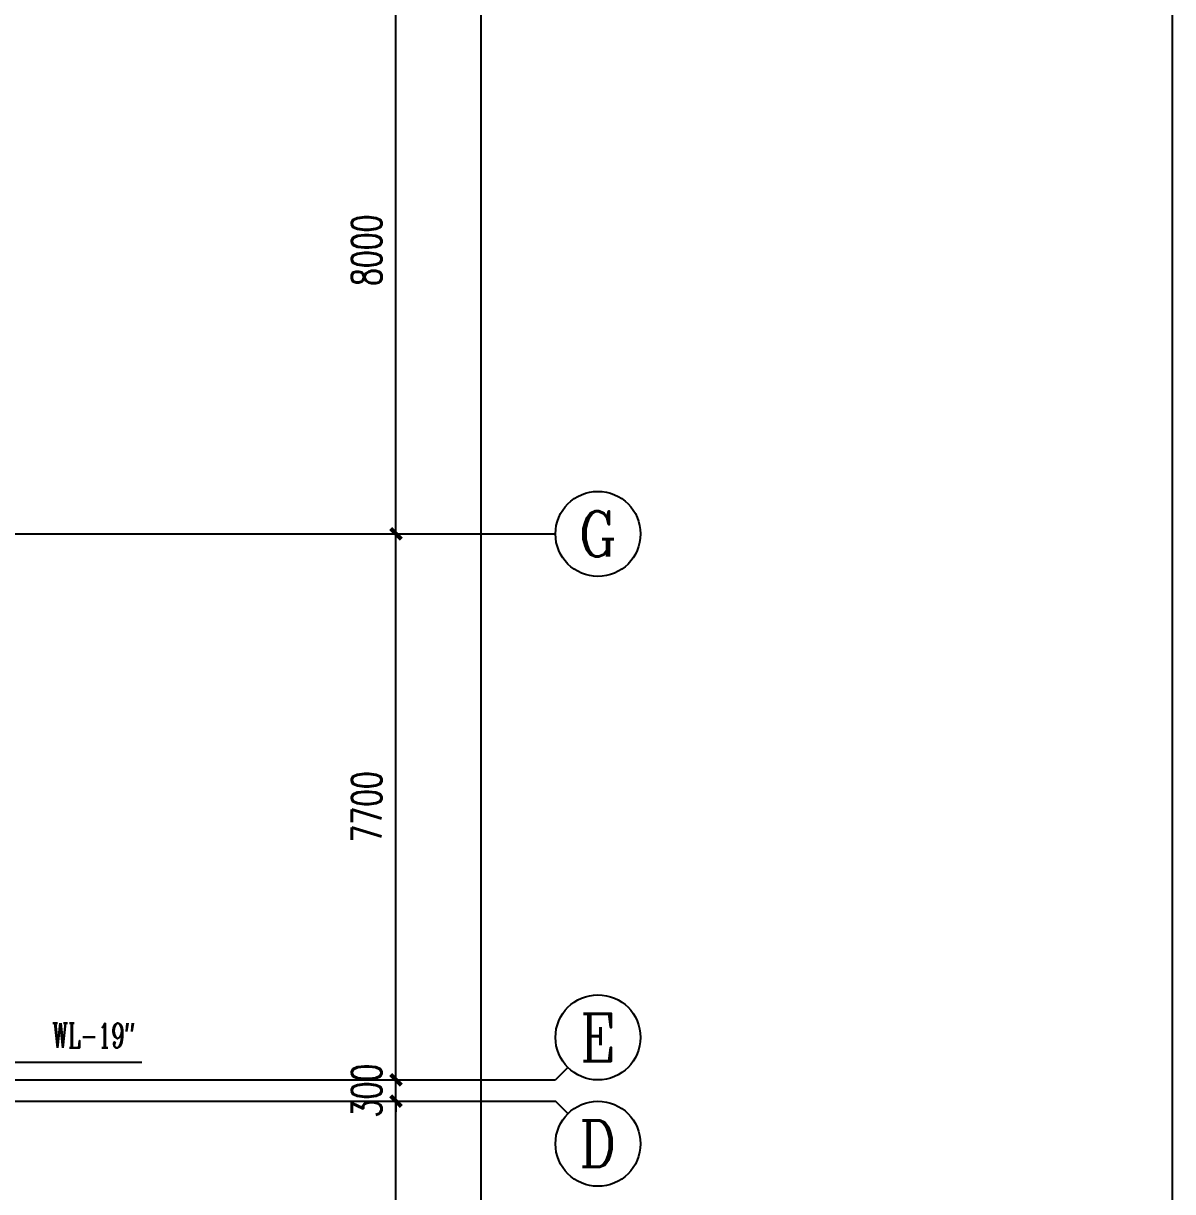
# Model space of a CAD drawing. Extents: x 0 to 2838408, y -923048 to 203859.
# Drawn here: x 2452411 to 2468623, y -677817 to -661341 of the extents above; entities that cross this region are included whole.
import ezdxf
from ezdxf.enums import TextEntityAlignment as Align

# ---------------------------------------------------------------- set-up
doc = ezdxf.new("R2010")
doc.units = 0
doc.header["$LTSCALE"] = 1000
for name, color, linetype in [('AXIS', 3, 'Continuous'), ('AXIS_TEXT', 7, 'Continuous'), ('DIM_污水', 3, 'Continuous'), ('DOTE', 8, 'Continuous'), ('XREF', 8, 'Continuous')]:
    doc.layers.add(name, color=color, linetype=linetype)
doc.styles.add('_TCH_AXIS', font='COMPLEX', dxfattribs={"bigfont": 'GBCBIG'})
doc.styles.add('_TWT_SERIAL', font='COMPLEX', dxfattribs={"width": 0.8, "height": 2.3, "bigfont": 'HZTXT'})
doc.styles.add('A_DIM_T3', font='SIMPLEX', dxfattribs={"width": 0.7, "bigfont": 'HZ'})
doc.styles.add('COMPLEX', font='COMPLEX')
doc.dimstyles.new('_TCH_ARCH&&150', dxfattribs={"dimtxt": 420, "dimasz": 150, "dimexe": 375, "dimexo": 450, "dimgap": 202.5, "dimtad": 1, "dimdec": 0, "dimzin": 0, "dimdsep": 46, "dimtxsty": 'A_DIM_T3', "dimblk": 'ARCHTICK', "dimcen": 0.09, "dimclrt": 7, "dimazin": 2, "dimtfac": 1, "dimtdec": 0, "dimtix": 1, "dimtmove": 2, "dimatfit": 3, "dimfxl": 150, "dimtolj": 1, "dimtzin": 0, "dimarcsym": 0})

# ---------------------------------------------------------------- blocks, each defined once
blk = doc.blocks.new('_ArchTick')
at = {"color": 0, "linetype": 'ByBlock', "const_width": 0.4}
blk.add_lwpolyline([(-0.5, -0.5), (0.5, 0.5)], dxfattribs=at)
blk = doc.blocks.new('*D588')
at = {"layer": 'AXIS', "color": 0, "lineweight": -2, "transparency": 16777216}
for p, q in [((2454367, -608741), (2459242, -608741)), ((2458867, -688341), (2458867, -608741)), ((2454367, -688341), (2459242, -688341))]:
    blk.add_line(p, q, dxfattribs=at)
at = {"layer": 'Defpoints', "color": 0, "transparency": 16777216}
for p in [(2453917, -608741), (2458867, -608741), (2453917, -688341)]:
    blk.add_point(p, dxfattribs=at)
at = {"layer": 'AXIS', "color": 0, "lineweight": -2, "transparency": 16777216, "xscale": 150, "yscale": 150, "zscale": 150}
for p, rotation in [((2458867, -608741), 90), ((2458867, -688341), 270)]:
    blk.add_blockref('_ArchTick', p, dxfattribs=dict(at, rotation=rotation))
at = {"layer": 'AXIS', "color": 7, "transparency": 16777216, "insert": (2458454, -648541), "char_height": 420, "attachment_point": 5, "rotation": 90, "style": 'A_DIM_T3'}
blk.add_mtext('\\A1;79600', dxfattribs=at)
blk = doc.blocks.new('*D591')
at = {"layer": 'AXIS', "color": 0, "lineweight": -2, "transparency": 16777216}
for p, q in [((2454367, -676541), (2458042, -676541)), ((2457667, -681341), (2457667, -676541)), ((2454367, -681341), (2458042, -681341))]:
    blk.add_line(p, q, dxfattribs=at)
at = {"layer": 'Defpoints', "color": 0, "transparency": 16777216}
for p in [(2453917, -676541), (2457667, -676541), (2453917, -681341)]:
    blk.add_point(p, dxfattribs=at)
at = {"layer": 'AXIS', "color": 0, "lineweight": -2, "transparency": 16777216, "xscale": 150, "yscale": 150, "zscale": 150}
for p, rotation in [((2457667, -676541), 90), ((2457667, -681341), 270)]:
    blk.add_blockref('_ArchTick', p, dxfattribs=dict(at, rotation=rotation))
at = {"layer": 'AXIS', "color": 7, "transparency": 16777216, "insert": (2457254, -678941), "char_height": 420, "attachment_point": 5, "rotation": 90, "style": 'A_DIM_T3'}
blk.add_mtext('\\A1;4800', dxfattribs=at)
blk = doc.blocks.new('*D592')
at = {"layer": 'AXIS', "color": 0, "lineweight": -2, "transparency": 16777216}
for p, q in [((2457667, -676241), (2457667, -676091)), ((2454367, -676241), (2458042, -676241)), ((2457667, -676541), (2457667, -676241)), ((2454367, -676541), (2458042, -676541)), ((2457667, -676541), (2457667, -676691))]:
    blk.add_line(p, q, dxfattribs=at)
at = {"layer": 'Defpoints', "color": 0, "transparency": 16777216}
for p in [(2453917, -676241), (2457667, -676241), (2453917, -676541)]:
    blk.add_point(p, dxfattribs=at)
at = {"layer": 'AXIS', "color": 0, "lineweight": -2, "transparency": 16777216, "xscale": 150, "yscale": 150, "zscale": 150}
for p, rotation in [((2457667, -676241), 270), ((2457667, -676541), 90)]:
    blk.add_blockref('_ArchTick', p, dxfattribs=dict(at, rotation=rotation))
at = {"layer": 'AXIS', "color": 7, "transparency": 16777216, "insert": (2457254, -676391), "char_height": 420, "attachment_point": 5, "rotation": 90, "style": 'A_DIM_T3'}
blk.add_mtext('\\A1;300', dxfattribs=at)
blk = doc.blocks.new('*D593')
at = {"layer": 'AXIS', "color": 0, "lineweight": -2, "transparency": 16777216}
for p, q in [((2454367, -668541), (2458042, -668541)), ((2457667, -676241), (2457667, -668541)), ((2454367, -676241), (2458042, -676241))]:
    blk.add_line(p, q, dxfattribs=at)
at = {"layer": 'Defpoints', "color": 0, "transparency": 16777216}
for p in [(2453917, -668541), (2457667, -668541), (2453917, -676241)]:
    blk.add_point(p, dxfattribs=at)
at = {"layer": 'AXIS', "color": 0, "lineweight": -2, "transparency": 16777216, "xscale": 150, "yscale": 150, "zscale": 150}
for p, rotation in [((2457667, -668541), 90), ((2457667, -676241), 270)]:
    blk.add_blockref('_ArchTick', p, dxfattribs=dict(at, rotation=rotation))
at = {"layer": 'AXIS', "color": 7, "transparency": 16777216, "insert": (2457254, -672391), "char_height": 420, "attachment_point": 5, "rotation": 90, "style": 'A_DIM_T3'}
blk.add_mtext('\\A1;7700', dxfattribs=at)
blk = doc.blocks.new('*D594')
at = {"layer": 'AXIS', "color": 0, "lineweight": -2, "transparency": 16777216}
for p, q in [((2454367, -660541), (2458042, -660541)), ((2457667, -668541), (2457667, -660541)), ((2454367, -668541), (2458042, -668541))]:
    blk.add_line(p, q, dxfattribs=at)
at = {"layer": 'Defpoints', "color": 0, "transparency": 16777216}
for p in [(2453917, -660541), (2457667, -660541), (2453917, -668541)]:
    blk.add_point(p, dxfattribs=at)
at = {"layer": 'AXIS', "color": 0, "lineweight": -2, "transparency": 16777216, "xscale": 150, "yscale": 150, "zscale": 150}
for p, rotation in [((2457667, -660541), 90), ((2457667, -668541), 270)]:
    blk.add_blockref('_ArchTick', p, dxfattribs=dict(at, rotation=rotation))
at = {"layer": 'AXIS', "color": 7, "transparency": 16777216, "insert": (2457254, -664541), "char_height": 420, "attachment_point": 5, "rotation": 90, "style": 'A_DIM_T3'}
blk.add_mtext('\\A1;8000', dxfattribs=at)
blk = doc.blocks.new('*D652')
at = {"layer": 'AXIS', "color": 0, "lineweight": -2, "transparency": 16777216}
for p, q in [((2454367, -608741), (2459242, -608741)), ((2458867, -688341), (2458867, -608741)), ((2454367, -688341), (2459242, -688341))]:
    blk.add_line(p, q, dxfattribs=at)
at = {"layer": 'Defpoints', "color": 0, "transparency": 16777216}
for p in [(2453917, -608741), (2458867, -608741), (2453917, -688341)]:
    blk.add_point(p, dxfattribs=at)
at = {"layer": 'AXIS', "color": 0, "lineweight": -2, "transparency": 16777216, "xscale": 150, "yscale": 150, "zscale": 150}
for p, rotation in [((2458867, -608741), 90), ((2458867, -688341), 270)]:
    blk.add_blockref('_ArchTick', p, dxfattribs=dict(at, rotation=rotation))
at = {"layer": 'AXIS', "color": 7, "transparency": 16777216, "insert": (2458454, -648541), "char_height": 420, "attachment_point": 5, "rotation": 90, "style": 'A_DIM_T3'}
blk.add_mtext('\\A1;79600', dxfattribs=at)
blk = doc.blocks.new('*D655')
at = {"layer": 'AXIS', "color": 0, "lineweight": -2, "transparency": 16777216}
for p, q in [((2454367, -676541), (2458042, -676541)), ((2457667, -681341), (2457667, -676541)), ((2454367, -681341), (2458042, -681341))]:
    blk.add_line(p, q, dxfattribs=at)
at = {"layer": 'Defpoints', "color": 0, "transparency": 16777216}
for p in [(2453917, -676541), (2457667, -676541), (2453917, -681341)]:
    blk.add_point(p, dxfattribs=at)
at = {"layer": 'AXIS', "color": 0, "lineweight": -2, "transparency": 16777216, "xscale": 150, "yscale": 150, "zscale": 150}
for p, rotation in [((2457667, -676541), 90), ((2457667, -681341), 270)]:
    blk.add_blockref('_ArchTick', p, dxfattribs=dict(at, rotation=rotation))
at = {"layer": 'AXIS', "color": 7, "transparency": 16777216, "insert": (2457254, -678941), "char_height": 420, "attachment_point": 5, "rotation": 90, "style": 'A_DIM_T3'}
blk.add_mtext('\\A1;4800', dxfattribs=at)
blk = doc.blocks.new('*D656')
at = {"layer": 'AXIS', "color": 0, "lineweight": -2, "transparency": 16777216}
for p, q in [((2457667, -676241), (2457667, -676091)), ((2454367, -676241), (2458042, -676241)), ((2457667, -676541), (2457667, -676241)), ((2454367, -676541), (2458042, -676541)), ((2457667, -676541), (2457667, -676691))]:
    blk.add_line(p, q, dxfattribs=at)
at = {"layer": 'Defpoints', "color": 0, "transparency": 16777216}
for p in [(2453917, -676241), (2457667, -676241), (2453917, -676541)]:
    blk.add_point(p, dxfattribs=at)
at = {"layer": 'AXIS', "color": 0, "lineweight": -2, "transparency": 16777216, "xscale": 150, "yscale": 150, "zscale": 150}
for p, rotation in [((2457667, -676241), 270), ((2457667, -676541), 90)]:
    blk.add_blockref('_ArchTick', p, dxfattribs=dict(at, rotation=rotation))
at = {"layer": 'AXIS', "color": 7, "transparency": 16777216, "insert": (2457254, -676391), "char_height": 420, "attachment_point": 5, "rotation": 90, "style": 'A_DIM_T3'}
blk.add_mtext('\\A1;300', dxfattribs=at)
blk = doc.blocks.new('*D657')
at = {"layer": 'AXIS', "color": 0, "lineweight": -2, "transparency": 16777216}
for p, q in [((2454367, -668541), (2458042, -668541)), ((2457667, -676241), (2457667, -668541)), ((2454367, -676241), (2458042, -676241))]:
    blk.add_line(p, q, dxfattribs=at)
at = {"layer": 'Defpoints', "color": 0, "transparency": 16777216}
for p in [(2453917, -668541), (2457667, -668541), (2453917, -676241)]:
    blk.add_point(p, dxfattribs=at)
at = {"layer": 'AXIS', "color": 0, "lineweight": -2, "transparency": 16777216, "xscale": 150, "yscale": 150, "zscale": 150}
for p, rotation in [((2457667, -668541), 90), ((2457667, -676241), 270)]:
    blk.add_blockref('_ArchTick', p, dxfattribs=dict(at, rotation=rotation))
at = {"layer": 'AXIS', "color": 7, "transparency": 16777216, "insert": (2457254, -672391), "char_height": 420, "attachment_point": 5, "rotation": 90, "style": 'A_DIM_T3'}
blk.add_mtext('\\A1;7700', dxfattribs=at)
blk = doc.blocks.new('*D658')
at = {"layer": 'AXIS', "color": 0, "lineweight": -2, "transparency": 16777216}
for p, q in [((2454367, -660541), (2458042, -660541)), ((2457667, -668541), (2457667, -660541)), ((2454367, -668541), (2458042, -668541))]:
    blk.add_line(p, q, dxfattribs=at)
at = {"layer": 'Defpoints', "color": 0, "transparency": 16777216}
for p in [(2453917, -660541), (2457667, -660541), (2453917, -668541)]:
    blk.add_point(p, dxfattribs=at)
at = {"layer": 'AXIS', "color": 0, "lineweight": -2, "transparency": 16777216, "xscale": 150, "yscale": 150, "zscale": 150}
for p, rotation in [((2457667, -660541), 90), ((2457667, -668541), 270)]:
    blk.add_blockref('_ArchTick', p, dxfattribs=dict(at, rotation=rotation))
at = {"layer": 'AXIS', "color": 7, "transparency": 16777216, "insert": (2457254, -664541), "char_height": 420, "attachment_point": 5, "rotation": 90, "style": 'A_DIM_T3'}
blk.add_mtext('\\A1;8000', dxfattribs=at)
blk = doc.blocks.new('*D716')
at = {"layer": 'AXIS', "color": 0, "lineweight": -2, "transparency": 16777216}
for p, q in [((2454367, -608741), (2459242, -608741)), ((2458867, -688341), (2458867, -608741)), ((2454367, -688341), (2459242, -688341))]:
    blk.add_line(p, q, dxfattribs=at)
at = {"layer": 'Defpoints', "color": 0, "transparency": 16777216}
for p in [(2453917, -608741), (2458867, -608741), (2453917, -688341)]:
    blk.add_point(p, dxfattribs=at)
at = {"layer": 'AXIS', "color": 0, "lineweight": -2, "transparency": 16777216, "xscale": 150, "yscale": 150, "zscale": 150}
for p, rotation in [((2458867, -608741), 90), ((2458867, -688341), 270)]:
    blk.add_blockref('_ArchTick', p, dxfattribs=dict(at, rotation=rotation))
at = {"layer": 'AXIS', "color": 7, "transparency": 16777216, "insert": (2458454, -648541), "char_height": 420, "attachment_point": 5, "rotation": 90, "style": 'A_DIM_T3'}
blk.add_mtext('\\A1;79600', dxfattribs=at)
blk = doc.blocks.new('*D719')
at = {"layer": 'AXIS', "color": 0, "lineweight": -2, "transparency": 16777216}
for p, q in [((2454367, -676541), (2458042, -676541)), ((2457667, -681341), (2457667, -676541)), ((2454367, -681341), (2458042, -681341))]:
    blk.add_line(p, q, dxfattribs=at)
at = {"layer": 'Defpoints', "color": 0, "transparency": 16777216}
for p in [(2453917, -676541), (2457667, -676541), (2453917, -681341)]:
    blk.add_point(p, dxfattribs=at)
at = {"layer": 'AXIS', "color": 0, "lineweight": -2, "transparency": 16777216, "xscale": 150, "yscale": 150, "zscale": 150}
for p, rotation in [((2457667, -676541), 90), ((2457667, -681341), 270)]:
    blk.add_blockref('_ArchTick', p, dxfattribs=dict(at, rotation=rotation))
at = {"layer": 'AXIS', "color": 7, "transparency": 16777216, "insert": (2457254, -678941), "char_height": 420, "attachment_point": 5, "rotation": 90, "style": 'A_DIM_T3'}
blk.add_mtext('\\A1;4800', dxfattribs=at)
blk = doc.blocks.new('*D720')
at = {"layer": 'AXIS', "color": 0, "lineweight": -2, "transparency": 16777216}
for p, q in [((2457667, -676241), (2457667, -676091)), ((2454367, -676241), (2458042, -676241)), ((2457667, -676541), (2457667, -676241)), ((2454367, -676541), (2458042, -676541)), ((2457667, -676541), (2457667, -676691))]:
    blk.add_line(p, q, dxfattribs=at)
at = {"layer": 'Defpoints', "color": 0, "transparency": 16777216}
for p in [(2453917, -676241), (2457667, -676241), (2453917, -676541)]:
    blk.add_point(p, dxfattribs=at)
at = {"layer": 'AXIS', "color": 0, "lineweight": -2, "transparency": 16777216, "xscale": 150, "yscale": 150, "zscale": 150}
for p, rotation in [((2457667, -676241), 270), ((2457667, -676541), 90)]:
    blk.add_blockref('_ArchTick', p, dxfattribs=dict(at, rotation=rotation))
at = {"layer": 'AXIS', "color": 7, "transparency": 16777216, "insert": (2457254, -676391), "char_height": 420, "attachment_point": 5, "rotation": 90, "style": 'A_DIM_T3'}
blk.add_mtext('\\A1;300', dxfattribs=at)
blk = doc.blocks.new('*D721')
at = {"layer": 'AXIS', "color": 0, "lineweight": -2, "transparency": 16777216}
for p, q in [((2454367, -668541), (2458042, -668541)), ((2457667, -676241), (2457667, -668541)), ((2454367, -676241), (2458042, -676241))]:
    blk.add_line(p, q, dxfattribs=at)
at = {"layer": 'Defpoints', "color": 0, "transparency": 16777216}
for p in [(2453917, -668541), (2457667, -668541), (2453917, -676241)]:
    blk.add_point(p, dxfattribs=at)
at = {"layer": 'AXIS', "color": 0, "lineweight": -2, "transparency": 16777216, "xscale": 150, "yscale": 150, "zscale": 150}
for p, rotation in [((2457667, -668541), 90), ((2457667, -676241), 270)]:
    blk.add_blockref('_ArchTick', p, dxfattribs=dict(at, rotation=rotation))
at = {"layer": 'AXIS', "color": 7, "transparency": 16777216, "insert": (2457254, -672391), "char_height": 420, "attachment_point": 5, "rotation": 90, "style": 'A_DIM_T3'}
blk.add_mtext('\\A1;7700', dxfattribs=at)
blk = doc.blocks.new('*D722')
at = {"layer": 'AXIS', "color": 0, "lineweight": -2, "transparency": 16777216}
for p, q in [((2454367, -660541), (2458042, -660541)), ((2457667, -668541), (2457667, -660541)), ((2454367, -668541), (2458042, -668541))]:
    blk.add_line(p, q, dxfattribs=at)
at = {"layer": 'Defpoints', "color": 0, "transparency": 16777216}
for p in [(2453917, -660541), (2457667, -660541), (2453917, -668541)]:
    blk.add_point(p, dxfattribs=at)
at = {"layer": 'AXIS', "color": 0, "lineweight": -2, "transparency": 16777216, "xscale": 150, "yscale": 150, "zscale": 150}
for p, rotation in [((2457667, -660541), 90), ((2457667, -668541), 270)]:
    blk.add_blockref('_ArchTick', p, dxfattribs=dict(at, rotation=rotation))
at = {"layer": 'AXIS', "color": 7, "transparency": 16777216, "insert": (2457254, -664541), "char_height": 420, "attachment_point": 5, "rotation": 90, "style": 'A_DIM_T3'}
blk.add_mtext('\\A1;8000', dxfattribs=at)
blk = doc.blocks.new('_AXISO')
at = {"color": 0}
blk.add_circle((0, 0), 0.5, dxfattribs=at)
at = {"layer": 'AXIS_TEXT', "color": 0, "style": 'COMPLEX', "width": 1.041667}
blk.add_attdef('A', text='', height=0.56, dxfattribs=at).set_placement((-0.25, -0.28), (0.25, -0.28), align=Align.FIT)
blk = doc.blocks.new('*D780')
at = {"layer": 'AXIS', "color": 0, "lineweight": -2, "transparency": 16777216}
for p, q in [((2454367, -608741), (2459242, -608741)), ((2458867, -688341), (2458867, -608741)), ((2454367, -688341), (2459242, -688341))]:
    blk.add_line(p, q, dxfattribs=at)
at = {"layer": 'Defpoints', "color": 0, "transparency": 16777216}
for p in [(2453917, -608741), (2458867, -608741), (2453917, -688341)]:
    blk.add_point(p, dxfattribs=at)
at = {"layer": 'AXIS', "color": 0, "lineweight": -2, "transparency": 16777216, "xscale": 150, "yscale": 150, "zscale": 150}
for p, rotation in [((2458867, -608741), 90), ((2458867, -688341), 270)]:
    blk.add_blockref('_ArchTick', p, dxfattribs=dict(at, rotation=rotation))
at = {"layer": 'AXIS', "color": 7, "transparency": 16777216, "insert": (2458454, -648541), "char_height": 420, "attachment_point": 5, "rotation": 90, "style": 'A_DIM_T3'}
blk.add_mtext('\\A1;79600', dxfattribs=at)
blk = doc.blocks.new('*D783')
at = {"layer": 'AXIS', "color": 0, "lineweight": -2, "transparency": 16777216}
for p, q in [((2454367, -676541), (2458042, -676541)), ((2457667, -681341), (2457667, -676541)), ((2454367, -681341), (2458042, -681341))]:
    blk.add_line(p, q, dxfattribs=at)
at = {"layer": 'Defpoints', "color": 0, "transparency": 16777216}
for p in [(2453917, -676541), (2457667, -676541), (2453917, -681341)]:
    blk.add_point(p, dxfattribs=at)
at = {"layer": 'AXIS', "color": 0, "lineweight": -2, "transparency": 16777216, "xscale": 150, "yscale": 150, "zscale": 150}
for p, rotation in [((2457667, -676541), 90), ((2457667, -681341), 270)]:
    blk.add_blockref('_ArchTick', p, dxfattribs=dict(at, rotation=rotation))
at = {"layer": 'AXIS', "color": 7, "transparency": 16777216, "insert": (2457254, -678941), "char_height": 420, "attachment_point": 5, "rotation": 90, "style": 'A_DIM_T3'}
blk.add_mtext('\\A1;4800', dxfattribs=at)
blk = doc.blocks.new('*D784')
at = {"layer": 'AXIS', "color": 0, "lineweight": -2, "transparency": 16777216}
for p, q in [((2457667, -676241), (2457667, -676091)), ((2454367, -676241), (2458042, -676241)), ((2457667, -676541), (2457667, -676241)), ((2454367, -676541), (2458042, -676541)), ((2457667, -676541), (2457667, -676691))]:
    blk.add_line(p, q, dxfattribs=at)
at = {"layer": 'Defpoints', "color": 0, "transparency": 16777216}
for p in [(2453917, -676241), (2457667, -676241), (2453917, -676541)]:
    blk.add_point(p, dxfattribs=at)
at = {"layer": 'AXIS', "color": 0, "lineweight": -2, "transparency": 16777216, "xscale": 150, "yscale": 150, "zscale": 150}
for p, rotation in [((2457667, -676241), 270), ((2457667, -676541), 90)]:
    blk.add_blockref('_ArchTick', p, dxfattribs=dict(at, rotation=rotation))
at = {"layer": 'AXIS', "color": 7, "transparency": 16777216, "insert": (2457254, -676391), "char_height": 420, "attachment_point": 5, "rotation": 90, "style": 'A_DIM_T3'}
blk.add_mtext('\\A1;300', dxfattribs=at)
blk = doc.blocks.new('*D785')
at = {"layer": 'AXIS', "color": 0, "lineweight": -2, "transparency": 16777216}
for p, q in [((2454367, -668541), (2458042, -668541)), ((2457667, -676241), (2457667, -668541)), ((2454367, -676241), (2458042, -676241))]:
    blk.add_line(p, q, dxfattribs=at)
at = {"layer": 'Defpoints', "color": 0, "transparency": 16777216}
for p in [(2453917, -668541), (2457667, -668541), (2453917, -676241)]:
    blk.add_point(p, dxfattribs=at)
at = {"layer": 'AXIS', "color": 0, "lineweight": -2, "transparency": 16777216, "xscale": 150, "yscale": 150, "zscale": 150}
for p, rotation in [((2457667, -668541), 90), ((2457667, -676241), 270)]:
    blk.add_blockref('_ArchTick', p, dxfattribs=dict(at, rotation=rotation))
at = {"layer": 'AXIS', "color": 7, "transparency": 16777216, "insert": (2457254, -672391), "char_height": 420, "attachment_point": 5, "rotation": 90, "style": 'A_DIM_T3'}
blk.add_mtext('\\A1;7700', dxfattribs=at)
blk = doc.blocks.new('*D786')
at = {"layer": 'AXIS', "color": 0, "lineweight": -2, "transparency": 16777216}
for p, q in [((2454367, -660541), (2458042, -660541)), ((2457667, -668541), (2457667, -660541)), ((2454367, -668541), (2458042, -668541))]:
    blk.add_line(p, q, dxfattribs=at)
at = {"layer": 'Defpoints', "color": 0, "transparency": 16777216}
for p in [(2453917, -660541), (2457667, -660541), (2453917, -668541)]:
    blk.add_point(p, dxfattribs=at)
at = {"layer": 'AXIS', "color": 0, "lineweight": -2, "transparency": 16777216, "xscale": 150, "yscale": 150, "zscale": 150}
for p, rotation in [((2457667, -660541), 90), ((2457667, -668541), 270)]:
    blk.add_blockref('_ArchTick', p, dxfattribs=dict(at, rotation=rotation))
at = {"layer": 'AXIS', "color": 7, "transparency": 16777216, "insert": (2457254, -664541), "char_height": 420, "attachment_point": 5, "rotation": 90, "style": 'A_DIM_T3'}
blk.add_mtext('\\A1;8000', dxfattribs=at)
blk = doc.blocks.new('4F1')
at = {"layer": 'AXIS'}
for p, q in [((2453916.7, -668541.3), (2459916.7, -668541.3)), ((2460092.5, -676065.6), (2459916.7, -676241.3)), ((2453916.7, -676241.3), (2459916.7, -676241.3)), ((2453916.7, -676541.3), (2459916.7, -676541.3)), ((2460092.5, -676717), (2459916.7, -676541.3))]:
    blk.add_line(p, q, dxfattribs=at)
at = {"layer": 'Defpoints', "color": 250}
blk.add_lwpolyline([(2326685.8, -710986.4), (2468623.3, -710986.4), (2468623.3, -637869.7), (2326685.8, -637869.7)], close=True, dxfattribs=at)
at = {"layer": 'DOTE'}
for p, q in [((2435862.3, -668541.3), (2453916.7, -668541.3)), ((2435812.3, -676241.3), (2453916.7, -676241.3)), ((2343216.7, -676541.3), (2453916.7, -676541.3))]:
    blk.add_line(p, q, dxfattribs=at)
at = {"layer": 'AXIS'}
ref = blk.add_blockref('_AXISO', (2460516.7, -668541.3), dxfattribs=dict(at, xscale=1200, yscale=1200, zscale=1200))
ref.add_attrib('A', 'G', dxfattribs={"layer": 'AXIS_TEXT', "height": 637.8, "style": '_TCH_AXIS'}).set_placement((2460243.4, -668860.2), (2460790.1, -668860.2), align=Align.FIT)
ref = blk.add_blockref('_AXISO', (2460516.7, -675641.3), dxfattribs=dict(at, xscale=1200, yscale=1200, zscale=1200))
ref.add_attrib('A', 'E', dxfattribs={"layer": 'AXIS_TEXT', "height": 668.2, "style": '_TCH_AXIS'}).set_placement((2460262.2, -675975.4), (2460771.3, -675975.4), align=Align.FIT)
ref = blk.add_blockref('_AXISO', (2460516.7, -677141.3), dxfattribs=dict(at, xscale=1200, yscale=1200, zscale=1200))
ref.add_attrib('A', 'D', dxfattribs={"layer": 'AXIS_TEXT', "height": 652.9, "style": '_TCH_AXIS'}).set_placement((2460252.5, -677467.7), (2460781, -677467.7), align=Align.FIT)
for p1, p2, distance, picture, middle in [((2453916.7, -688341.3), (2453916.7, -608741.3), -4950, '*D588', (2458454.2, -648541.3)), ((2453916.7, -688341.3), (2453916.7, -608741.3), -4950, '*D652', (2458454.2, -648541.3)), ((2453916.7, -688341.3), (2453916.7, -608741.3), -4950, '*D716', (2458454.2, -648541.3)), ((2453916.7, -688341.3), (2453916.7, -608741.3), -4950, '*D780', (2458454.2, -648541.3)), ((2453916.7, -668541.3), (2453916.7, -660541.3), -3750, '*D594', (2457254.2, -664541.3)), ((2453916.7, -668541.3), (2453916.7, -660541.3), -3750, '*D658', (2457254.2, -664541.3)), ((2453916.7, -668541.3), (2453916.7, -660541.3), -3750, '*D722', (2457254.2, -664541.3)), ((2453916.7, -668541.3), (2453916.7, -660541.3), -3750, '*D786', (2457254.2, -664541.3)), ((2453916.7, -676241.3), (2453916.7, -668541.3), -3750, '*D593', (2457254.2, -672391.3)), ((2453916.7, -676241.3), (2453916.7, -668541.3), -3750, '*D657', (2457254.2, -672391.3)), ((2453916.7, -676241.3), (2453916.7, -668541.3), -3750, '*D721', (2457254.2, -672391.3)), ((2453916.7, -676241.3), (2453916.7, -668541.3), -3750, '*D785', (2457254.2, -672391.3)), ((2453916.7, -676541.3), (2453916.7, -676241.3), -3750, '*D592', (2457254.2, -676391.3)), ((2453916.7, -676541.3), (2453916.7, -676241.3), -3750, '*D656', (2457254.2, -676391.3)), ((2453916.7, -676541.3), (2453916.7, -676241.3), -3750, '*D720', (2457254.2, -676391.3)), ((2453916.7, -676541.3), (2453916.7, -676241.3), -3750, '*D784', (2457254.2, -676391.3)), ((2453916.7, -681341.3), (2453916.7, -676541.3), -3750, '*D591', (2457254.2, -678941.3)), ((2453916.7, -681341.3), (2453916.7, -676541.3), -3750, '*D655', (2457254.2, -678941.3)), ((2453916.7, -681341.3), (2453916.7, -676541.3), -3750, '*D719', (2457254.2, -678941.3)), ((2453916.7, -681341.3), (2453916.7, -676541.3), -3750, '*D783', (2457254.2, -678941.3))]:
    dim = blk.add_aligned_dim(p1=p1, p2=p2, distance=distance, dimstyle='_TCH_ARCH&&150', dxfattribs=at)
    dim.commit()
    dim.dimension.update_dxf_attribs({"geometry": picture, "text_midpoint": middle})

msp = doc.modelspace()

# ---------------------------------------------------------------- linework, layer by layer
at = {"layer": 'DIM_污水', "linetype": 'ByBlock'}
for p, q in [((2451616.7, -675991.3), (2452704.4, -675991.3)), ((2452704.4, -675991.3), (2454083.2, -675991.3))]:
    msp.add_line(p, q, dxfattribs=at)

# ---------------------------------------------------------------- block references
at = {"layer": 'XREF'}
msp.add_blockref('4F1', (0, 0), dxfattribs=at)

# ---------------------------------------------------------------- texts
at = {"layer": 'DIM_污水', "color": 7, "linetype": 'ByBlock', "style": '_TWT_SERIAL', "width": 0.64}
msp.add_text("WL-19''", height=345, dxfattribs=at).set_placement((2452815.6, -675787.6))

doc.saveas('drawing.dxf')
